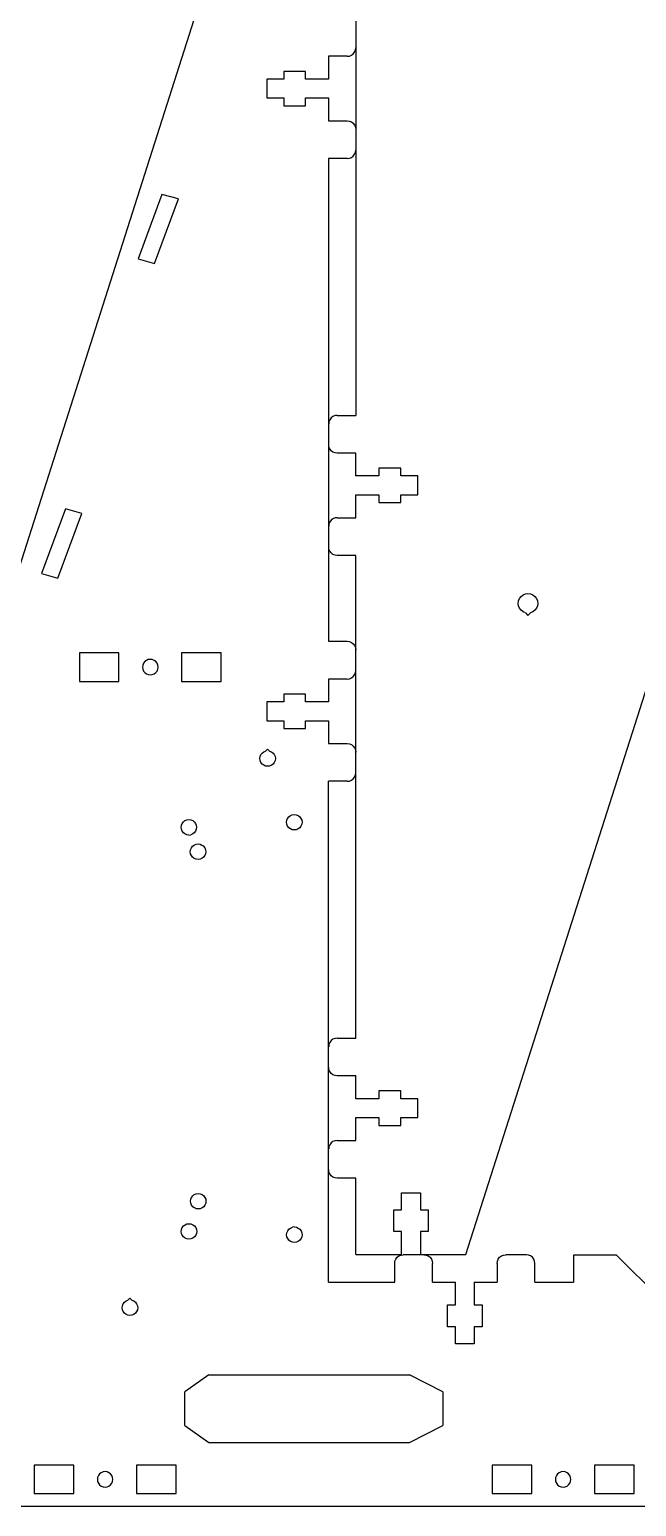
# Model space of a CAD drawing. Extents: x 0 to 941, y 0 to 539.
# Drawn here: x 396.7 to 537.7, y 0.1 to 343 of the extents above; entities that cross this region are included whole.
import ezdxf

# ---------------------------------------------------------------- set-up
doc = ezdxf.new("R2010")
doc.units = 0
doc.layers.add('Layer_1', color=7, linetype='CONTINUOUS')

msp = doc.modelspace()

# ---------------------------------------------------------------- linework, layer by layer
at = {"layer": 'Layer_1', "color": 5}
for points in [[(472.546849, 369.733949), (472.546849, 253.466833)], [(440.630338, 363.313664), (343.2394, 58.524133)], [(498.054969, 58.657031), (595.445906, 363.446546)], [(470.488405, 336.83408), (466.138458, 336.83408)], [(466.138458, 336.83408), (466.138458, 331.544671)], [(470.488405, 336.83408), (471.006029, 336.902084)], [(471.006029, 336.902084), (471.488403, 337.101488)], [(471.488403, 337.101488), (471.902621, 337.418678)], [(471.902621, 337.418678), (472.220459, 337.832077)], [(472.220459, 337.832077), (472.420216, 338.313452)], [(472.420216, 338.313452), (472.488401, 338.830074)], [(460.838465, 333.341052), (455.73854, 333.341052)], [(455.73854, 333.341052), (455.73854, 331.544671)], [(460.838465, 331.544671), (460.838465, 333.341052)], [(451.788586, 331.544671), (451.788586, 327.153462)], [(455.73854, 331.544671), (451.788586, 331.544671)], [(466.138458, 331.544671), (460.838465, 331.544671)], [(451.788586, 327.153462), (455.73854, 327.153462)], [(455.73854, 327.153462), (455.73854, 325.357056)], [(460.838465, 325.357056), (460.838465, 327.153462)], [(460.838465, 327.153462), (466.138458, 327.153462)], [(466.138458, 327.153462), (466.138458, 321.864054)], [(455.73854, 325.357056), (460.838465, 325.357056)], [(466.138458, 321.864054), (470.488405, 321.864054)], [(470.488405, 321.864054), (471.006029, 321.796049)], [(471.006029, 321.796049), (471.488403, 321.596645)], [(471.488403, 321.596645), (471.902621, 321.27943)], [(471.902621, 321.27943), (472.220459, 320.866056)], [(472.220459, 320.866056), (472.420216, 320.384656)], [(472.420216, 320.384656), (472.488401, 319.86806)], [(466.138458, 313.081643), (466.138458, 201.038721)], [(470.488405, 313.081643), (466.138458, 313.081643)], [(470.488405, 313.081643), (471.006029, 313.149647)], [(471.006029, 313.149647), (471.488403, 313.349051)], [(471.488403, 313.349051), (471.902621, 313.666266)], [(471.902621, 313.666266), (472.220459, 314.07964)], [(472.220459, 314.07964), (472.420216, 314.561044)], [(472.420216, 314.561044), (472.488401, 315.077637)], [(466.265091, 251.987424), (466.196906, 251.470816)], [(466.464848, 252.468839), (466.265091, 251.987424)], [(466.782686, 252.882209), (466.464848, 252.468839)], [(467.196904, 253.199399), (466.782686, 252.882209)], [(467.679278, 253.398817), (467.196904, 253.199399)], [(468.196902, 253.466833), (467.679278, 253.398817)], [(468.196902, 253.466833), (472.546849, 253.466833)], [(466.265091, 246.163825), (466.196906, 246.680433)], [(466.464848, 245.68241), (466.265091, 246.163825)], [(466.782686, 245.269039), (466.464848, 245.68241)], [(467.196904, 244.951821), (466.782686, 245.269039)], [(467.679278, 244.752431), (467.196904, 244.951821)], [(468.196902, 244.684416), (467.679278, 244.752431)], [(472.546849, 244.684416), (468.196902, 244.684416)], [(472.546849, 239.395007), (472.546849, 244.684416)], [(477.846842, 241.191436), (477.846842, 239.395007)], [(482.946766, 241.191436), (477.846842, 241.191436)], [(482.946766, 239.395007), (482.946766, 241.191436)], [(477.846842, 239.395007), (472.546849, 239.395007)], [(486.89672, 239.395007), (482.946766, 239.395007)], [(486.89672, 235.003799), (486.89672, 239.395007)], [(472.546849, 229.714418), (472.546849, 235.003799)], [(472.546849, 235.003799), (477.846842, 235.003799)], [(477.846842, 235.003799), (477.846842, 233.207398)], [(477.846842, 233.207398), (482.946766, 233.207398)], [(482.946766, 235.003799), (486.89672, 235.003799)], [(482.946766, 233.207398), (482.946766, 235.003799)], [(466.265091, 228.235009), (466.196906, 227.718401)], [(466.464848, 228.716395), (466.265091, 228.235009)], [(466.782686, 229.129795), (466.464848, 228.716395)], [(467.196904, 229.446984), (466.782686, 229.129795)], [(467.679278, 229.646402), (467.196904, 229.446984)], [(468.196902, 229.714418), (467.679278, 229.646402)], [(468.196902, 229.714418), (472.546849, 229.714418)], [(466.265091, 222.41141), (466.196906, 222.928018)], [(466.464848, 221.929995), (466.265091, 222.41141)], [(466.782686, 221.516596), (466.464848, 221.929995)], [(467.196904, 221.199407), (466.782686, 221.516596)], [(467.679278, 221.000017), (467.196904, 221.199407)], [(468.196902, 220.931973), (467.679278, 221.000017)], [(472.546849, 220.931973), (468.196902, 220.931973)], [(472.546849, 108.889051), (472.546849, 220.931973)], [(466.138458, 201.038721), (470.488405, 201.038721)], [(470.488405, 201.038721), (471.006029, 200.970677)], [(471.006029, 200.970677), (471.488403, 200.771287)], [(471.488403, 200.771287), (471.902621, 200.454098)], [(471.902621, 200.454098), (472.220459, 200.040699)], [(472.220459, 200.040699), (472.420216, 199.559284)], [(472.420216, 199.559284), (472.488401, 199.042676)], [(470.488405, 192.256276), (466.138458, 192.256276)], [(466.138458, 192.256276), (466.138458, 186.966895)], [(470.488405, 192.256276), (471.006029, 192.324291)], [(471.006029, 192.324291), (471.488403, 192.52371)], [(471.488403, 192.52371), (471.902621, 192.840899)], [(471.902621, 192.840899), (472.220459, 193.254298)], [(472.220459, 193.254298), (472.420216, 193.735685)], [(472.420216, 193.735685), (472.488401, 194.252293)], [(455.73854, 188.763296), (455.73854, 186.966895)], [(460.838465, 188.763296), (455.73854, 188.763296)], [(460.838465, 186.966895), (460.838465, 188.763296)], [(455.73854, 186.966895), (451.788586, 186.966895)], [(451.788586, 186.966895), (451.788586, 182.575687)], [(466.138458, 186.966895), (460.838465, 186.966895)], [(451.788586, 182.575687), (455.73854, 182.575687)], [(455.73854, 182.575687), (455.73854, 180.779258)], [(460.838465, 180.779258), (460.838465, 182.575687)], [(460.838465, 182.575687), (466.138458, 182.575687)], [(466.138458, 182.575687), (466.138458, 177.286278)], [(455.73854, 180.779258), (460.838465, 180.779258)], [(466.138458, 177.286278), (470.488405, 177.286278)], [(470.488405, 177.286278), (471.006029, 177.218262)], [(471.006029, 177.218262), (471.488403, 177.018872)], [(471.488403, 177.018872), (471.902621, 176.701655)], [(471.902621, 176.701655), (472.220459, 176.288284)], [(472.220459, 176.288284), (472.420216, 175.806869)], [(472.420216, 175.806869), (472.488401, 175.290261)], [(466.138458, 52.23673), (466.138458, 168.503861)], [(470.488405, 168.503861), (466.138458, 168.503861)], [(470.488405, 168.503861), (471.006029, 168.571877)], [(471.006029, 168.571877), (471.488403, 168.771295)], [(471.488403, 168.771295), (471.902621, 169.088484)], [(471.902621, 169.088484), (472.220459, 169.501855)], [(472.220459, 169.501855), (472.420216, 169.98327)], [(472.420216, 169.98327), (472.488401, 170.499878)], [(466.265091, 107.40965), (466.196906, 106.893057)], [(466.464848, 107.891054), (466.265091, 107.40965)], [(466.782686, 108.304427), (466.464848, 107.891054)], [(467.196904, 108.621642), (466.782686, 108.304427)], [(467.679278, 108.821046), (467.196904, 108.621642)], [(468.196902, 108.889051), (467.679278, 108.821046)], [(468.196902, 108.889051), (472.546849, 108.889051)], [(466.265091, 101.586037), (466.196906, 102.102633)], [(466.464848, 101.104636), (466.265091, 101.586037)], [(466.782686, 100.691263), (466.464848, 101.104636)], [(467.196904, 100.374048), (466.782686, 100.691263)], [(467.679278, 100.174644), (467.196904, 100.374048)], [(468.196902, 100.106639), (467.679278, 100.174644)], [(472.546849, 100.106639), (468.196902, 100.106639)], [(472.546849, 94.81723), (472.546849, 100.106639)], [(482.946766, 96.613637), (477.846842, 96.613637)], [(477.846842, 96.613637), (477.846842, 94.81723)], [(482.946766, 94.81723), (482.946766, 96.613637)], [(477.846842, 94.81723), (472.546849, 94.81723)], [(486.89672, 94.81723), (482.946766, 94.81723)], [(486.89672, 90.426022), (486.89672, 94.81723)], [(472.546849, 85.136613), (472.546849, 90.426022)], [(472.546849, 90.426022), (477.846842, 90.426022)], [(477.846842, 90.426022), (477.846842, 88.629641)], [(482.946766, 88.629641), (482.946766, 90.426022)], [(482.946766, 90.426022), (486.89672, 90.426022)], [(477.846842, 88.629641), (482.946766, 88.629641)], [(466.265091, 83.657241), (466.196906, 83.140619)], [(466.464848, 84.138616), (466.265091, 83.657241)], [(466.782686, 84.552015), (466.464848, 84.138616)], [(467.196904, 84.869205), (466.782686, 84.552015)], [(467.679278, 85.068609), (467.196904, 84.869205)], [(468.196902, 85.136613), (467.679278, 85.068609)], [(468.196902, 85.136613), (472.546849, 85.136613)], [(466.265091, 77.833628), (466.196906, 78.350221)], [(466.464848, 77.352224), (466.265091, 77.833628)], [(466.782686, 76.938828), (466.464848, 77.352224)], [(467.196904, 76.621636), (466.782686, 76.938828)], [(467.679278, 76.422232), (467.196904, 76.621636)], [(468.196902, 76.354227), (467.679278, 76.422232)], [(472.546849, 76.354227), (468.196902, 76.354227)], [(472.546849, 58.657031), (472.546849, 76.354227)], [(483.146777, 69.036242), (483.146777, 72.978322)], [(483.146777, 72.978322), (487.546735, 72.978322)], [(487.546735, 72.978322), (487.546735, 69.036242)], [(481.346792, 69.036242), (483.146777, 69.036242)], [(481.346792, 63.946412), (481.346792, 69.036242)], [(487.546735, 69.036242), (489.34672, 69.036242)], [(489.34672, 69.036242), (489.34672, 63.946412)], [(483.146777, 63.946412), (481.346792, 63.946412)], [(483.146777, 58.657031), (483.146777, 63.946412)], [(487.546735, 63.946412), (487.546735, 58.657031)], [(489.34672, 63.946412), (487.546735, 63.946412)], [(472.546849, 58.657031), (483.146777, 58.657031)], [(482.124145, 57.989435), (482.538306, 58.306624)], [(482.538306, 58.306624), (483.02068, 58.506014)], [(483.02068, 58.506014), (483.538332, 58.57403)], [(488.338283, 58.57403), (483.538332, 58.57403)], [(487.546735, 58.657031), (498.054969, 58.657031)], [(488.338283, 58.57403), (488.855935, 58.506014)], [(488.855935, 58.506014), (489.338253, 58.306624)], [(489.338253, 58.306624), (489.752471, 57.989435)], [(505.923917, 57.989435), (506.338134, 58.306624)], [(506.338134, 58.306624), (506.82048, 58.506014)], [(506.82048, 58.506014), (507.338132, 58.57403)], [(512.655735, 58.506014), (512.138112, 58.57403), (507.338132, 58.57403)], [(513.138081, 58.306624), (512.655735, 58.506014)], [(513.552299, 57.989435), (513.138081, 58.306624)], [(533.081202, 58.524133), (523.08125, 58.524133)], [(523.08125, 58.524133), (523.08125, 52.23673)], [(533.081202, 58.524133), (543.081125, 48.544134)], [(466.138458, 52.23673), (481.538308, 52.23673), (481.538308, 56.578041), (481.606493, 57.094649)], [(481.606493, 57.094649), (481.806278, 57.576036)], [(481.806278, 57.576036), (482.124145, 57.989435)], [(489.752471, 57.989435), (490.070309, 57.576036)], [(490.070309, 57.576036), (490.270123, 57.094649)], [(490.270123, 57.094649), (490.338251, 56.578041)], [(490.338251, 52.23673), (490.338251, 56.578041)], [(505.338136, 56.578041), (505.406293, 57.094649)], [(505.338136, 56.578041), (505.338136, 52.23673)], [(505.406293, 57.094649), (505.606078, 57.576036)], [(505.606078, 57.576036), (505.923917, 57.989435)], [(513.870138, 57.576036), (513.552299, 57.989435)], [(514.069894, 57.094649), (513.870138, 57.576036)], [(514.138079, 56.578041), (514.069894, 57.094649)], [(514.138079, 52.23673), (514.138079, 56.578041)], [(490.338251, 52.23673), (495.638243, 52.23673)], [(495.638243, 46.947321), (495.638243, 52.23673)], [(500.038201, 52.23673), (505.338136, 52.23673)], [(500.038201, 52.23673), (500.038201, 46.947321)], [(514.138079, 52.23673), (523.08125, 52.23673)], [(493.838258, 46.947321), (495.638243, 46.947321)], [(493.838258, 41.857528), (493.838258, 46.947321)], [(500.038201, 46.947321), (501.838158, 46.947321)], [(501.838158, 46.947321), (501.838158, 41.857528)], [(495.638243, 41.857528), (493.838258, 41.857528)], [(495.638243, 37.91542), (495.638243, 41.857528)], [(501.838158, 41.857528), (500.038201, 41.857528)], [(500.038201, 41.857528), (500.038201, 37.91542)], [(500.038201, 37.91542), (495.638243, 37.91542)], [(673.136802, 0.141104), (343.2394, 0.141104)]]:
    msp.add_lwpolyline(points, dxfattribs=at)
at = {"layer": 'Layer_1', "color": 7}
for points in [[(427.461906, 304.786246), (421.897471, 289.775777)], [(425.695872, 288.727099), (431.260306, 303.737567)], [(431.260306, 303.737567), (427.461906, 304.786246)], [(421.897471, 289.775777), (425.695872, 288.727099)], [(405.039124, 231.761246), (399.47469, 216.750777)], [(403.273091, 215.702099), (408.837525, 230.712567)], [(408.837525, 230.712567), (405.039124, 231.761246)], [(399.47469, 216.750777), (403.273091, 215.702099)], [(510.224884, 209.822876), (510.303001, 210.414519)], [(510.302858, 209.231125), (510.224884, 209.822876)], [(510.53157, 208.679779), (510.302858, 209.231125)], [(510.303001, 210.414519), (510.53193, 210.965865)], [(510.53193, 210.965865), (510.896045, 211.439309)], [(510.896045, 211.439309), (511.370495, 211.802527)], [(511.370495, 211.802527), (511.923026, 212.030809)], [(511.923026, 212.030809), (512.515891, 212.108639)], [(512.515891, 212.108639), (513.108719, 212.030665)], [(513.108719, 212.030665), (513.661178, 211.802204)], [(513.661178, 211.802204), (514.13552, 211.438842)], [(514.13552, 211.438842), (514.499492, 210.965326)], [(514.728097, 209.230514), (514.499169, 208.679169)], [(514.499492, 210.965326), (514.728277, 210.413909)], [(514.80625, 209.822229), (514.728097, 209.230514)], [(514.728277, 210.413909), (514.80625, 209.822229)], [(510.895543, 208.206227), (510.53157, 208.679779)], [(511.36992, 207.84283), (510.895543, 208.206227)], [(511.922344, 207.614368), (511.36992, 207.84283)], [(511.922344, 207.614368), (512.515244, 207.031345), (513.108144, 207.614225)], [(513.660604, 207.842507), (513.108144, 207.614225)], [(514.135089, 208.20576), (513.660604, 207.842507)], [(514.499169, 208.679169), (514.135089, 208.20576)], [(417.459047, 198.315559), (408.277427, 198.315559)], [(408.277427, 198.315559), (408.277427, 191.715566)], [(417.459047, 191.715566), (417.459047, 198.315559)], [(424.279032, 196.755914), (423.845397, 196.575913), (423.472977, 196.28957), (423.187199, 195.916444), (423.007621, 195.481907), (422.94635, 195.015591)], [(424.744473, 196.817297), (424.279032, 196.755914)], [(426.542567, 195.015591), (426.481296, 195.481907), (426.301662, 195.916444), (426.015884, 196.28957), (425.643492, 196.575913), (425.209829, 196.755914), (424.744473, 196.817297)], [(432.029842, 198.315559), (432.029842, 191.715566)], [(441.211462, 198.315559), (432.02987, 198.315559)], [(441.211462, 191.715566), (441.211462, 198.315559)], [(422.946322, 195.015591), (423.007621, 194.549275), (423.187199, 194.114737), (423.472977, 193.741583), (423.845397, 193.455241), (424.279032, 193.275267), (424.744473, 193.213884)], [(424.744473, 193.213884), (425.209829, 193.275267)], [(425.209829, 193.275267), (425.643492, 193.455241), (426.015884, 193.741583), (426.301662, 194.114737), (426.481296, 194.549275), (426.542567, 195.015591)], [(408.277427, 191.715566), (417.459047, 191.715566)], [(432.029842, 191.715566), (441.211462, 191.715566)], [(450.447579, 174.691428), (450.733668, 175.063425)], [(450.733668, 175.063425), (451.106512, 175.348865)], [(451.106512, 175.348865), (451.540626, 175.528245)], [(452.472411, 175.528132), (452.006518, 175.986264), (451.540626, 175.528245)], [(452.472411, 175.528132), (452.906497, 175.348611)], [(452.906497, 175.348611), (453.279256, 175.063058)], [(453.279256, 175.063058), (453.56526, 174.690948)], [(450.206279, 173.793228), (450.267691, 174.258189)], [(450.26755, 173.328295), (450.206279, 173.793228)], [(450.447325, 172.894999), (450.26755, 173.328295)], [(450.267691, 174.258189), (450.447579, 174.691428)], [(450.733329, 172.522917), (450.447325, 172.894999)], [(451.10606, 172.237393), (450.733329, 172.522917)], [(451.540174, 172.057871), (451.10606, 172.237393)], [(452.00601, 171.996601), (451.540174, 172.057871)], [(452.471875, 172.057758), (452.00601, 171.996601)], [(452.906045, 172.237139), (452.471875, 172.057758)], [(453.278861, 172.52255), (452.906045, 172.237139)], [(453.564978, 172.894576), (453.278861, 172.52255)], [(453.744866, 173.327815), (453.564978, 172.894576)], [(453.56526, 174.690948), (453.744979, 174.257709)], [(453.80625, 173.79272), (453.744866, 173.327815)], [(453.744979, 174.257709), (453.80625, 173.79272)], [(431.90239, 157.831487), (431.963774, 158.296448)], [(431.963632, 157.366554), (431.90239, 157.831487)], [(431.963774, 158.296448), (432.14369, 158.729659)], [(432.14369, 158.729659), (432.429751, 159.101656)], [(432.429751, 159.101656), (432.802594, 159.387124)], [(432.802594, 159.387124), (433.236737, 159.566504)], [(433.236737, 159.566504), (433.702629, 159.627633)], [(433.702629, 159.627633), (434.168522, 159.566335)], [(434.168522, 159.566335), (434.60258, 159.386841)], [(434.602467, 159.386841), (434.975226, 159.101289)], [(434.975339, 159.101289), (435.261343, 158.729207)], [(435.261343, 158.729207), (435.441118, 158.295911)], [(435.502248, 157.830979), (435.440836, 157.366046)], [(435.441118, 158.295911), (435.502389, 157.830979)], [(456.405629, 159.001862), (456.467041, 159.466823)], [(456.4669, 158.53707), (456.405629, 159.002003)], [(456.646675, 158.103633), (456.4669, 158.536929)], [(456.467041, 159.466823), (456.646901, 159.900034)], [(456.932651, 157.731608), (456.646675, 158.103718)], [(456.646901, 159.900034), (456.933018, 160.27206)], [(456.933018, 160.272144), (457.305862, 160.557556)], [(457.305862, 160.557471), (457.739976, 160.73688)], [(457.739976, 160.73688), (458.205868, 160.798009)], [(458.205868, 160.798178), (458.671732, 160.736908)], [(458.671732, 160.736739), (459.105847, 160.557217)], [(459.105847, 160.557217), (459.478606, 160.271665)], [(459.764299, 158.103351), (459.478239, 157.731354)], [(459.478606, 160.271777), (459.76461, 159.899667)], [(459.944216, 158.536421), (459.764299, 158.10321)], [(459.76461, 159.899583), (459.944357, 159.466315)], [(460.005599, 159.001439), (459.944216, 158.536506)], [(459.944357, 159.4664), (460.005599, 159.001439)], [(432.143408, 156.933258), (431.963632, 157.366554)], [(432.429412, 156.561176), (432.143408, 156.933258)], [(432.802058, 156.275652), (432.429299, 156.561176)], [(433.236257, 156.096102), (432.802143, 156.275652)], [(433.70215, 156.034832), (433.236257, 156.096102)], [(433.70215, 156.034832), (434.167986, 156.095961)], [(434.602128, 156.275398), (434.167986, 156.095961)], [(434.974831, 156.560809), (434.602015, 156.275398)], [(435.261089, 156.932835), (434.974972, 156.560809)], [(435.440949, 157.366046), (435.261089, 156.932835)], [(457.30541, 157.446084), (456.932651, 157.731608)], [(457.739524, 157.266562), (457.30541, 157.446084)], [(458.205388, 157.205235), (457.739524, 157.266506)], [(458.671253, 157.266449), (458.205388, 157.205292)], [(459.105367, 157.445915), (458.671253, 157.266506)], [(459.478239, 157.731185), (459.105367, 157.445773)], [(434.043695, 152.160598), (434.105135, 152.625531), (434.284995, 153.058742)], [(434.104965, 151.695665), (434.043695, 152.160598)], [(434.284769, 151.262341), (434.104965, 151.695665)], [(434.570773, 150.890259), (434.284769, 151.262341)], [(434.284995, 153.058742), (434.571112, 153.430767)], [(434.792741, 150.746185), (434.570773, 150.890259)], [(434.571112, 153.430767), (434.943927, 153.716179)], [(434.943927, 153.716066), (435.378098, 153.895474)], [(435.378098, 153.895587), (435.843962, 153.956745)], [(435.843962, 153.956745), (436.309855, 153.895446)], [(436.309855, 153.895446), (436.743941, 153.715925)], [(437.116305, 150.889921), (436.743489, 150.604481)], [(436.743941, 153.715925), (436.892277, 153.602302)], [(436.892277, 153.602302), (436.965908, 153.57185)], [(436.965908, 153.57185), (437.116672, 153.4304)], [(437.402393, 151.261918), (437.116305, 150.889921)], [(437.116672, 153.430287), (437.402704, 153.058177)], [(437.58231, 151.695129), (437.402393, 151.261918)], [(437.402704, 153.058319), (437.582451, 152.625023)], [(437.643665, 152.16009), (437.58231, 151.695129)], [(437.582451, 152.625023), (437.643665, 152.16009)], [(434.943504, 150.604735), (434.792741, 150.746185)], [(435.377449, 150.425072), (434.943391, 150.604622)], [(435.843426, 150.363943), (435.37759, 150.425213)], [(436.309318, 150.425072), (435.843426, 150.363943)], [(436.743489, 150.604481), (436.309318, 150.425072)], [(434.314854, 71.904472), (434.600971, 72.276497)], [(434.600971, 72.276497), (434.973815, 72.561909)], [(434.973815, 72.561909), (435.407957, 72.741317)], [(435.407957, 72.741317), (435.873821, 72.802447)], [(435.873821, 72.802447), (436.339714, 72.741176)], [(436.339714, 72.741176), (436.539019, 72.658767)], [(436.539019, 72.658767), (436.594081, 72.651712)], [(436.594081, 72.651514), (436.7738, 72.561655)], [(436.7738, 72.561655), (437.146531, 72.27613)], [(437.146531, 72.27613), (437.432535, 71.904049)], [(434.07361, 71.006328), (434.134994, 71.471233)], [(434.134881, 70.541339), (434.07361, 71.006328)], [(434.314628, 70.108071), (434.134881, 70.541339)], [(434.134994, 71.471233), (434.314854, 71.904472)], [(434.600604, 69.735961), (434.314628, 70.108071)], [(434.973363, 69.450437), (434.600604, 69.735961)], [(435.22773, 69.360775), (434.973363, 69.450437)], [(435.407449, 69.270915), (435.22773, 69.360775)], [(435.873313, 69.209645), (435.407449, 69.270915)], [(436.339206, 69.270802), (435.873313, 69.209645)], [(436.773348, 69.450183), (436.339206, 69.270802)], [(437.146192, 69.735622), (436.773348, 69.450183)], [(437.432281, 70.107619), (437.146192, 69.735622)], [(437.612169, 70.540859), (437.432281, 70.107619)], [(437.432535, 71.904049), (437.612282, 71.470753)], [(437.673552, 71.005792), (437.612169, 70.540859)], [(437.612282, 71.470753), (437.673552, 71.005792)], [(432.175638, 64.901029), (432.461755, 65.273026)], [(432.461811, 65.272913), (432.834655, 65.558324)], [(432.834514, 65.558465), (433.268713, 65.737846)], [(433.268713, 65.737846), (433.734577, 65.799003)], [(433.734633, 65.798862), (434.200526, 65.737592)], [(434.200526, 65.737733), (434.634612, 65.558211)], [(434.634612, 65.558211), (435.007371, 65.272659)], [(435.007286, 65.272659), (435.29329, 64.900577)], [(431.934394, 64.002856), (431.995862, 64.467789)], [(431.995665, 63.537782), (431.934394, 64.002744)], [(432.175412, 63.104628), (431.995665, 63.537895)], [(431.995749, 64.467789), (432.175638, 64.901029)], [(432.46136, 62.732518), (432.175356, 63.104628)], [(432.83409, 62.446994), (432.46136, 62.732518)], [(433.268289, 62.267472), (432.834175, 62.446994)], [(433.734154, 62.206089), (433.268289, 62.267359)], [(434.199961, 62.267359), (433.734097, 62.206202)], [(435.006948, 62.732179), (434.634104, 62.44674), (434.199961, 62.267359)], [(435.293093, 63.104176), (435.007032, 62.732179)], [(435.473009, 63.537274), (435.293093, 63.104063)], [(435.29329, 64.900577), (435.473038, 64.46731)], [(435.47315, 64.467168), (435.534393, 64.002236), (435.473009, 63.537274)], [(456.429618, 63.237159), (456.49103, 63.70212)], [(456.490888, 62.772226), (456.429618, 63.237159)], [(456.670664, 62.338931), (456.490888, 62.772226)], [(456.49103, 63.70212), (456.670918, 64.13536)], [(456.956668, 61.966849), (456.670664, 62.338931)], [(456.670918, 64.13536), (456.957007, 64.507357)], [(457.329399, 61.681325), (456.956668, 61.966849)], [(456.957007, 64.507357), (457.32985, 64.792796)], [(457.32985, 64.792796), (457.763965, 64.972177)], [(458.229857, 65.033334), (457.763965, 64.972177)], [(458.229857, 65.033334), (458.69575, 64.972064)], [(458.69575, 64.972064), (459.129836, 64.792542)], [(459.5022, 61.966482), (459.129384, 61.681071)], [(459.129836, 64.792542), (459.502595, 64.50699)], [(459.788316, 62.338507), (459.5022, 61.966482)], [(459.502595, 64.50699), (459.788599, 64.13488)], [(459.968205, 62.771747), (459.788316, 62.338507)], [(459.788599, 64.13488), (459.968318, 63.701641)], [(460.029588, 63.236651), (459.968205, 62.771747)], [(459.968318, 63.701641), (460.029588, 63.236651)], [(457.763513, 61.501803), (457.329399, 61.681325)], [(458.229349, 61.440533), (457.763513, 61.501803)], [(458.695213, 61.50169), (458.229349, 61.440533)], [(459.129384, 61.681071), (458.695213, 61.50169)], [(419.10889, 47.851053), (419.543004, 48.030433)], [(420.474789, 48.03032), (420.008897, 48.488452), (419.543004, 48.030433)], [(420.474789, 48.03032), (420.908875, 47.850799)], [(418.208658, 46.295416), (418.270069, 46.760377)], [(418.269928, 45.830483), (418.208658, 46.295416)], [(418.449704, 45.397187), (418.269928, 45.830483)], [(418.270069, 46.760377), (418.449958, 47.193616)], [(418.735708, 45.025105), (418.449704, 45.397187)], [(418.449958, 47.193616), (418.736046, 47.565613)], [(419.108438, 44.739581), (418.735708, 45.025105)], [(418.736046, 47.565613), (419.10889, 47.851053)], [(419.542553, 44.56006), (419.108438, 44.739581)], [(420.908424, 44.739327), (420.474253, 44.559947)], [(421.281239, 45.024738), (420.908424, 44.739327)], [(420.908875, 47.850799), (421.281634, 47.565246)], [(421.567356, 45.396764), (421.281239, 45.024738)], [(421.281634, 47.565246), (421.567638, 47.193136)], [(421.747244, 45.830003), (421.567356, 45.396764)], [(421.567638, 47.193136), (421.747357, 46.759897)], [(421.808628, 46.294908), (421.747244, 45.830003)], [(421.747357, 46.759897), (421.808628, 46.294908)], [(420.008389, 44.498789), (419.542553, 44.56006)], [(420.474253, 44.559947), (420.008389, 44.498789)], [(438.347358, 30.706533), (432.764382, 26.780652)], [(438.347358, 30.706533), (484.947863, 30.706533)], [(492.717215, 26.780652), (484.947863, 30.706533)], [(432.764382, 18.928863), (432.764382, 26.780652)], [(492.717215, 26.780652), (492.717215, 18.928863)], [(432.764382, 18.928863), (438.347358, 15.002983)], [(484.947863, 15.002983), (492.717215, 18.928863)], [(438.347358, 15.002983), (484.947863, 15.002983)], [(397.738967, 3.135087), (406.938903, 3.135087), (406.938903, 9.721899), (397.738967, 9.721899), (397.738967, 3.135087)], [(413.337982, 7.985725), (412.964856, 7.699946), (412.678541, 7.327554), (412.49854, 6.893892), (412.4371, 6.428535)], [(413.772519, 8.165387), (413.337982, 7.985725)], [(414.238835, 8.22663), (413.772519, 8.165387)], [(414.705179, 8.165387), (414.238835, 8.22663)], [(415.512843, 7.699946), (415.139717, 7.985725), (414.705179, 8.165387)], [(415.799185, 7.327554), (415.512843, 7.699946)], [(415.979187, 6.893892), (415.799185, 7.327554)], [(416.040542, 6.428535), (415.979187, 6.893892)], [(421.538795, 9.721899), (421.538795, 3.135087)], [(430.738732, 9.721899), (421.538795, 9.721899)], [(421.538795, 3.135087), (430.738732, 3.135087), (430.738732, 9.721899)], [(504.188137, 9.721899), (504.188137, 3.135087)], [(513.388074, 9.721899), (504.188137, 9.721899)], [(513.388074, 3.135087), (513.388074, 9.721899)], [(518.94771, 6.893892), (518.886327, 6.428535)], [(520.22169, 8.165387), (519.78718, 7.985725), (519.413998, 7.699946), (519.127684, 7.327554), (518.94771, 6.893892)], [(520.688034, 8.22663), (520.22169, 8.165387)], [(521.15435, 8.165387), (520.688034, 8.22663)], [(521.588859, 7.985725), (521.15435, 8.165387)], [(521.962013, 7.699946), (521.588859, 7.985725)], [(522.248328, 7.327554), (521.962013, 7.699946)], [(522.428357, 6.893892), (522.248328, 7.327554)], [(522.48974, 6.428535), (522.428357, 6.893892)], [(537.18793, 9.721899), (527.987966, 9.721899)], [(527.987966, 9.721899), (527.987966, 3.135087), (537.18793, 3.135087)], [(537.18793, 3.135087), (537.18793, 9.721899)], [(412.4371, 6.428535), (412.49854, 5.963123)], [(412.49854, 5.963123), (412.678541, 5.529432), (412.964856, 5.15704)], [(412.964856, 5.15704), (413.337982, 4.87129)], [(413.337982, 4.87129), (413.772519, 4.691627)], [(413.772519, 4.691627), (414.238835, 4.630413)], [(414.238835, 4.630413), (414.705179, 4.691627)], [(414.705179, 4.691627), (415.139717, 4.87129), (415.512843, 5.15704)], [(415.512843, 5.15704), (415.799185, 5.529432)], [(415.799185, 5.529432), (415.979187, 5.963123)], [(415.979187, 5.963123), (416.040542, 6.428535)], [(518.886327, 6.428535), (518.94771, 5.963123)], [(518.94771, 5.963123), (519.127684, 5.529432)], [(519.127684, 5.529432), (519.413998, 5.15704)], [(519.413998, 5.15704), (519.78718, 4.87129)], [(519.78718, 4.87129), (520.22169, 4.691627), (520.688034, 4.630413)], [(520.688034, 4.630413), (521.15435, 4.691627)], [(521.15435, 4.691627), (521.588859, 4.87129), (521.962013, 5.15704)], [(521.962013, 5.15704), (522.248328, 5.529432), (522.428357, 5.963123)], [(522.428357, 5.963123), (522.48974, 6.428535)], [(504.188137, 3.135087), (513.388074, 3.135087)]]:
    msp.add_lwpolyline(points, dxfattribs=at)

doc.saveas('drawing.dxf')
